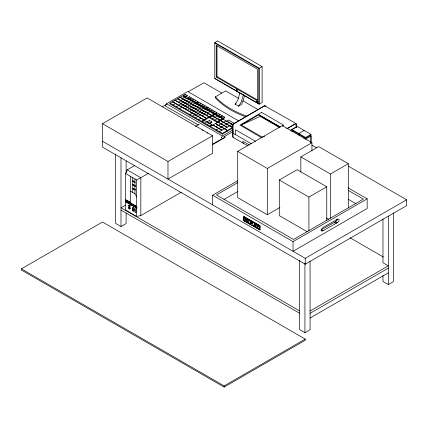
<?xml version="1.0" encoding="UTF-8"?>
<svg xmlns="http://www.w3.org/2000/svg" width="428" height="428" viewBox="0 0 428 428"><rect width="100%" height="100%" fill="white"/><g stroke="black" fill="none" stroke-linecap="round" stroke-linejoin="round"><path stroke-width="0.64" d="M257.891 227.434L257.934 226.043M259.539 227.659L259.352 228.343M237.085 91.191C236.673 89.34 235.726 91.448 237.042 91.271M239.873 92.908L237.834 100.184L235.09 104.213L238.508 106.187L241.59 104.411L243.462 99.745L244.618 95.198M243.297 94.888L241.258 102.158L238.508 106.187M337.537 218.879L337.114 220.072L335.531 221.683L320.947 230.029M246.662 219.725L246.705 219.184M246.758 219.473L246.507 219.815L245.576 219.425L245.576 218.248L246.662 219.206M209.126 116.807L208.928 117.566L208.928 116.924L206.558 118.288L206.366 119.048L206.366 118.401L203.996 119.77L203.798 120.53L203.798 119.883L172.35 101.725L169.98 103.094L169.782 103.854L201.235 122.012L214.064 114.602L214.064 113.96L182.612 95.802L180.242 97.172L180.044 97.926L180.044 97.284L177.674 98.654L209.126 116.807L211.496 115.442L211.496 116.084L211.694 115.33L214.064 113.96M208.928 116.924L177.481 98.766L175.111 100.131L174.913 100.89L174.913 100.248L172.543 101.613L203.996 119.77M201.235 122.012L201.428 121.252L203.798 119.883M202.284 121.745L202.086 122.504L209.372 126.709L211.801 125.308L211.801 124.666L204.514 120.455L202.284 121.745L209.57 125.955L211.801 124.666M219.832 120.027L219.639 120.787L219.639 120.14L212.352 115.934L209.982 117.304L209.784 118.058L217.071 122.269L222.202 119.305L222.202 118.658L214.915 114.453L212.545 115.822L219.832 120.027L222.202 118.658M209.372 126.709L209.57 125.955M221.774 130.262L212.796 125.078L210.426 126.447L210.228 127.207L222.202 134.119L232.468 128.191L232.661 127.437L220.688 120.519L223.058 119.155L233.035 124.917M232.468 128.191L232.468 127.549L227.53 130.396L227.338 131.155L227.338 130.513L215.364 123.596L212.989 124.965L212.796 125.725L212.796 125.078M217.071 122.269L217.269 121.509L219.639 120.14M232.468 127.549L220.495 120.637L218.125 122.001L217.927 122.761L217.927 122.114L215.557 123.483L227.53 130.396M222.202 134.119L222.4 133.359L227.338 130.513M248.101 220.564L248.085 219.858L247.379 219.109M183.687 95.182L183.468 95.952L185.565 97.161L187.271 96.177L187.271 95.53L185.18 94.321L183.687 95.182L185.784 96.391L187.271 95.53M185.565 97.161L185.784 96.391M187.86 97.584L187.635 98.36L196.19 103.298L197.897 102.308L197.897 101.666L189.347 96.728L187.86 97.584L196.409 102.522L197.897 101.666M196.19 103.298L196.409 102.522M197.265 103.02L197.041 103.79L205.595 108.728L207.307 107.738L207.307 107.096L198.752 102.158L197.265 103.02L205.82 107.958L207.307 107.096M205.595 108.728L205.82 107.958M206.676 108.45L206.451 109.22L214.915 114.11L216.627 113.12L216.627 112.478L208.163 107.588L206.676 108.45L215.14 113.334L216.627 112.478M214.915 114.11L215.14 113.334M215.996 113.832L215.771 114.602L223.058 118.813L224.77 117.823L224.77 117.181L217.483 112.971L215.996 113.832L223.282 118.037L224.77 117.181M223.058 118.813L223.282 118.037M257.934 227.412L257.736 227.782M233.046 124.478L233.03 136.783M221.592 137.345L222.362 136.002L233.26 129.711M181.263 192.226L140.833 215.568L136.682 216.461L125.607 210.062L125.607 173.57L127.148 169.863L134.66 165.529M233.18 124.232L264.322 106.005M238.407 120.755L187.742 91.506L166.519 103.763L165.748 105.106A2.696 1.557 -60 0 0 165.508 106.064L198.319 125.008M236.502 90.287L236.433 90.768L237.016 91.26M236.978 90.324C235.876 87.628 236.828 90.677 236.978 91.319M261.166 112.746L262.08 112.66L283.785 125.211L282.475 126.297M295.272 123.756C297.31 122.831 296.139 126.581 296.406 127.421M336.205 219.906L338.264 219.04L339.078 219.393C339.415 221.137 337.58 222.49 336.205 223.191L334.557 222.244M214.797 42.565L217.643 40.922L262.113 66.597L262.113 102.511L259.272 104.154L214.797 78.511L214.797 42.565L259.272 68.239L262.113 66.597M102.495 123.687L147.104 97.932L212.588 135.74L212.588 153.326L167.979 179.081L167.979 161.495L102.495 123.687L102.495 147.125L305.234 264.178L406.6 205.654L406.6 199.796L348.264 166.118M162.394 106.69L166.428 104.362M188.315 91.726L203.862 82.748L221.768 93.085M216.274 77.024L257.324 100.724L257.324 69.106L216.274 45.405L216.274 77.024L217.001 76.607L257.474 99.975M182.339 98.381L184.709 97.012L184.709 97.654M173.121 104.908L175.491 103.544M180.819 100.468L183.189 99.098M178.679 102.196L181.049 100.826M184.431 99.59L186.801 98.221L186.801 98.868M182.916 101.677L185.287 100.307M180.819 103.426L183.189 102.062M178.765 105.202L181.135 103.838M176.331 106.759L178.701 105.395M186.528 100.799L188.898 99.43M189.995 98.82L191.482 97.959M185.008 102.886L187.378 101.516M182.959 104.662L185.329 103.292M180.9 106.438L183.27 105.069M188.625 102.008L190.995 100.639M192.135 100.056L193.622 99.194M187.106 104.095L189.476 102.725M179.535 108.616L181.905 107.246M185.094 105.898L187.464 104.528M183.04 107.674L185.41 106.305M190.717 103.218L193.087 101.848M194.269 101.292L195.762 100.43L195.762 101.072M189.203 105.304L191.573 103.934M187.234 107.134L189.604 105.764M192.814 104.427L195.184 103.062M185.18 108.91L187.55 107.54M191.295 106.513L193.665 105.149M189.374 108.364L191.744 107M194.911 105.641L197.281 104.272L197.281 104.913M187.314 110.14L189.684 108.776M193.392 107.722L195.762 106.358M199.405 104.25L200.893 103.394L200.893 104.036M191.509 109.6L193.879 108.231M197.003 106.85L199.373 105.481L199.373 106.123M189.454 111.376L191.824 110.007M245.731 116.78A84.027 48.514 0 0 1 215.418 97.878L215.418 96.808L225.679 90.88L238.792 98.451M195.489 108.937L197.859 107.567M201.54 105.486L203.027 104.625L203.027 105.272M193.649 110.836L196.019 109.466M199.1 108.059L201.47 106.69L201.47 107.332M191.594 112.612L193.964 111.243M189.882 114.586L192.252 113.217M197.581 110.146L199.951 108.776M203.68 106.722L205.167 105.86M195.789 112.072L198.159 110.702M201.197 109.268L203.568 107.899L203.568 108.546M193.729 113.848L196.099 112.478M199.678 111.355L202.048 109.985M192.664 116.191L195.034 114.822M197.923 113.302L200.293 111.938M203.289 110.478L205.659 109.108M195.869 115.079L198.239 113.714M201.775 112.564L204.145 111.194M200.063 114.538L202.433 113.169M205.387 111.687L207.757 110.317M208.789 109.67L210.276 108.814M195.441 117.796L197.811 116.427M198.009 116.314L200.379 114.945M203.867 113.773L206.237 112.404M202.203 115.774L204.573 114.404M210.908 110.895L212.395 110.033M207.484 112.896L209.854 111.526L209.854 112.173M206.275 115.164L208.645 113.794M198.651 119.647L201.021 118.278M213.021 112.115L214.508 111.253M195.366 126.49L199.357 124.19M235.09 104.213L236.117 103.619M204.712 123.152L206.943 121.862M211.801 121.862L209.372 120.455L207.141 121.745L209.57 123.152L211.801 121.862L211.801 122.504L209.372 123.906M212.411 118.706L214.781 117.336M214.974 117.224L217.344 115.854L217.344 116.502M218.467 115.255L219.955 114.399L219.955 115.041M207.141 124.553L209.372 123.264M214.84 120.108L217.21 118.738M217.403 118.626L219.773 117.256M220.875 116.646L222.362 115.79L222.362 116.432M215.985 126.693L218.355 125.324M218.553 125.211L220.923 123.847M221.116 123.729L223.486 122.365M223.684 122.253L226.054 120.883L226.054 121.525M216.413 129.903L218.783 128.534M218.981 128.421L221.351 127.052M221.544 126.939L223.914 125.575M224.112 125.458L226.482 124.093M226.674 123.981L229.044 122.611L229.044 123.253M134.841 182.114L133.156 181.14L132.728 181.386L134.975 182.681M219.404 131.631L224.342 128.78M224.54 128.668L229.472 125.821M229.67 125.709L232.04 124.339L232.04 124.981M167.979 161.495L212.588 135.74M148.345 173.431L136.682 179.963L125.607 173.57M132.942 184.538L135.189 185.832L132.942 184.538L132.942 184.966L135.189 186.266L132.942 184.966M261.278 112.682L239.99 125.094L261.738 137.811M264.761 136.12L262.343 137.179L241.221 124.981L258.977 114.731L280.099 126.929L280.099 127.271L258.977 115.062L258.977 114.731M134.627 189.213L132.728 188.368L135.189 189.54M132.942 188.673L135.189 189.968L132.942 188.673L132.942 188.245M224.197 136.66L233.324 131.391M279.719 127.64L260.31 116.432L241.221 124.981M212.47 144.268L225.016 137.024L225.016 137.458L212.47 144.696M232.96 132.824L232.666 132.996L251.348 143.781M130.481 202.77L125.607 199.956L130.481 202.77L131.883 204.113L136.896 206.761L133.178 204.386M134.681 206.333L125.607 201.337L136.896 207.612L136.896 208.04L125.607 201.77L136.896 208.04M125.554 205.135L120.996 207.767L299.563 310.867M125.821 199.833L132.113 203.776M21.4 268.859L102.495 222.036L305.234 339.088L305.234 340.26L224.138 387.078L21.4 270.031L21.4 268.859L224.138 385.906L305.234 339.088M132.525 208.409L135.949 210.383L135.949 209.153L132.525 207.179L132.525 208.409L133.525 207.831M132.525 210.036L133.525 209.458M132.525 210.678L135.949 212.652L135.949 211.362L132.525 209.388L132.525 210.678L134.023 209.816M279.917 207.473L267.334 214.738L237.701 197.634L237.701 151.357L282.309 125.602L311.942 142.711L311.942 150.645M286.621 128.753L295.357 123.708M287.204 128.673L295.341 123.97A1.23 0.712 -60 0 1 295.903 123.89L296.149 127.576M115.624 153.973L115.624 223.4L120.996 226.503L126.126 223.539L126.126 213.133M290.671 130.166L295.716 127.255M310.979 142.749L310.979 136.067L310.177 135.601L305.662 138.207L292.008 130.321L292.008 129.577L297.326 126.501L310.985 134.387L310.985 142.856M291.736 131.407L292.811 130.786M292.811 131.637L293.533 131.219M304.153 130.444L298.835 133.52L298.835 134.264M298.835 135.114L299.557 134.697M303.784 138.362L304.859 137.741M292.008 129.577L305.662 137.458L310.985 134.387M305.373 139.303L310.979 136.067M212.646 204.868L212.646 195.221L237.551 180.841M237.786 182.606L216.424 194.943L293.533 239.461L363.404 199.122L348.44 190.481M237.701 151.357L267.334 168.466L311.942 142.711M223.93 199.512L237.786 191.509M300.83 172.104L300.83 156.899L318.678 146.595L348.306 163.705L348.306 207.997M307.202 231.735L279.281 215.616L279.281 179.985L297.128 169.681L326.757 186.79L326.757 220.441M243.725 216.541L260.021 225.797L259.887 229.932L243.725 220.602L243.725 216.541L260.021 225.797M244.094 217.076L244.094 220.495L244.094 217.076L247.1 218.826M245.576 219.425L246.549 219.789M243.725 220.602L260.021 229.857M245.87 219.832L245.576 219.708L246.18 220.046M246.598 221.297L246.71 222.004L246.635 221.645M300.83 156.899L330.464 174.009L348.306 163.705M250.412 221.067L252.301 222.111L250.412 221.067L250.412 222.207L252.022 223.09L250.412 222.207M252.258 222.137L252.301 221.768L248.973 219.848L248.973 223.261M250.412 222.549L250.412 224.144L250.412 222.549L251.98 223.453L252.022 223.09M254.286 222.913L254.243 226.353L254.286 222.913L252.761 222.084L252.761 225.497L254.286 226.332M255.131 223.448L255.131 226.867L255.131 223.448L258.271 225.321M279.281 179.985L308.914 197.094L326.757 186.79M257.244 227.787L256.607 227.439L257.656 227.819M293.052 241.643L367.181 198.843L367.181 208.489L293.052 251.29L293.052 241.643L212.646 195.221M337.178 219.345L323.054 227.498L321.471 229.103L321.155 230.735L321.963 231.093L323.054 230.783L337.178 222.63L335.531 221.683M102.495 141.272L305.234 258.325L406.6 199.796M310.065 311.001L388.34 265.815L382.969 262.712L382.969 218.895M310.065 313.344L388.34 268.153M310.065 318.025L388.34 272.839M299.563 260.406L299.563 329.597L304.934 332.7L310.065 329.737L310.065 261.208M382.969 275.589L382.969 281.447L388.34 284.545L393.471 281.581L393.471 212.823M256.779 101.249C255.5 104.111 260.358 102.597 256.768 100.987C255.147 102.795 259.421 103.057 256.789 101.313M257.49 102.784C258.646 102.351 256.65 100.387 256.565 101.736M214.797 43.078L258.796 68.48L259.272 68.239L259.272 104.154L214.797 78.479M258.913 228.627L259.213 228.509M247.898 220.671L248.181 220.083M233.49 137.297L232.666 136.965L232.666 125.019L233.18 123.97L264.611 105.711L296.085 123.601M258.587 228.622L258.956 228.6M247.935 220.65C246.116 220.147 248.294 221.019 248.026 222.004M237.016 90.271L236.689 90.126M236.786 90.329C237.877 90.222 235.871 88.591 236.502 89.901M257.474 102.72L256.709 102.121M258.63 228.6L257.164 228.038M242.788 100.757L258.18 109.643M311.873 145.108L316.495 147.778M260.615 115.86L279.468 126.747M348.092 187.822L367.181 198.843M234.79 123.612L228.616 120.043L226.915 121.028L233.089 124.596M180.242 97.172L211.694 115.33M180.044 97.284L211.496 115.442M255.602 141.363L235.475 129.791L235.325 134.531M209.982 117.304L217.269 121.509M218.125 122.001L227.102 127.186M217.927 122.114L226.91 127.303M348.44 199.384L355.925 203.707M175.111 100.131L206.558 118.288M174.913 100.248L206.366 118.401M249.208 144.937L242.911 141.304L242.911 142.882L243.559 143.241A1.953 1.129 -60 0 0 243.794 143.187M212.989 124.965L221.971 130.149M232.96 137.297L247.882 145.911M169.98 103.094L201.428 121.252M210.426 126.447L222.4 133.359M223.876 136.366L225.016 137.024M166.519 103.763L222.362 136.002M326.473 217.98L328.757 219.297M349.96 237.727L383.477 257.078M321.407 229.836L323.054 230.783M257.041 224.786L256.607 224.588L256.607 227.439M244.094 220.495L245.576 221.351L245.619 219.682M246.71 222.004L248.315 222.935L248.176 222.523M248.93 223.288L250.45 224.117M255.131 226.867L257.201 228.017M127.148 169.863L140.833 177.764L140.833 215.568M134.975 182.253L132.728 180.958L133.156 180.712L133.156 181.14M130.481 191.204L134.975 193.798L136.682 196.971M127.448 200.588L130.695 202.465L130.481 176.384M131.899 203.899L136.896 206.761M135.788 206.97L136.896 207.612M120.996 210.111L299.563 313.205M257.244 224.668L258.662 225.679M256.998 224.812L257.495 225.128M245.875 218.419L246.507 218.933M246.694 218.596L247.7 219.355M130.406 206.023L130.064 205.734M130.406 208.292L129.743 207.393M265.098 105.711L265.414 106.299M265.087 105.978L264.953 105.882A1.23 0.712 -60 0 0 264.392 105.962M257.244 224.973L257.656 225.315M246.143 220.072L246.555 221.324M258.619 225.706L259.496 227.685M247.534 220.907L247.801 221.223M258.935 226.075L259.464 227.263M257.619 225.342L257.945 226.781M129.919 205.542L129.743 205.13M248.219 222.758L248.069 221.982M388.34 216.017L388.34 284.545M330.464 174.009L330.464 218.301M308.914 197.094L308.914 230.746M305.662 137.458L305.662 138.207M305.234 258.325L305.234 264.178M304.934 263.274L304.934 332.7M267.334 168.466L267.334 214.738M260.31 115.362L260.31 116.432M259.887 225.872L259.887 229.932M258.796 68.48L258.796 103.913M250.45 221.041L250.45 222.18M224.138 385.906L224.138 387.078M223.058 119.155L223.058 119.797M217.001 45.646L217.001 76.607M214.915 114.453L214.915 115.1M211.956 112.746L211.956 113.388M209.372 120.455L209.372 121.103M208.163 107.588L208.163 108.236M204.514 120.455L204.514 121.103M203.664 119.963L203.664 120.605M198.752 102.158L198.752 102.8M189.347 96.728L189.347 97.37M185.18 94.321L185.18 94.963M172.35 101.725L172.35 102.372M136.682 179.963L136.682 216.461M134.975 178.979L134.975 193.798M132.728 177.679L132.728 192.504M126.126 160.987L126.126 172.939M125.821 201.214L125.821 201.647M120.996 157.975L120.996 226.503M246.956 116.138A84.027 48.514 0 0 1 215.418 96.808M221.372 138.121A2.696 1.557 -60 0 1 221.592 137.345M207.238 132.691A5.382 3.108 0 0 1 207.473 133.252M201.989 130.085A5.382 3.108 0 0 1 202.963 130.224M128.48 205.301C129.652 209.592 131.439 204.076 128.48 205.301M128.48 207.532C129.625 211.817 131.46 206.35 128.48 207.532M128.673 205.387C129.24 208.436 131 204.857 128.673 205.387M128.673 207.655C129.24 210.699 131 207.125 128.673 207.655"/></g></svg>
